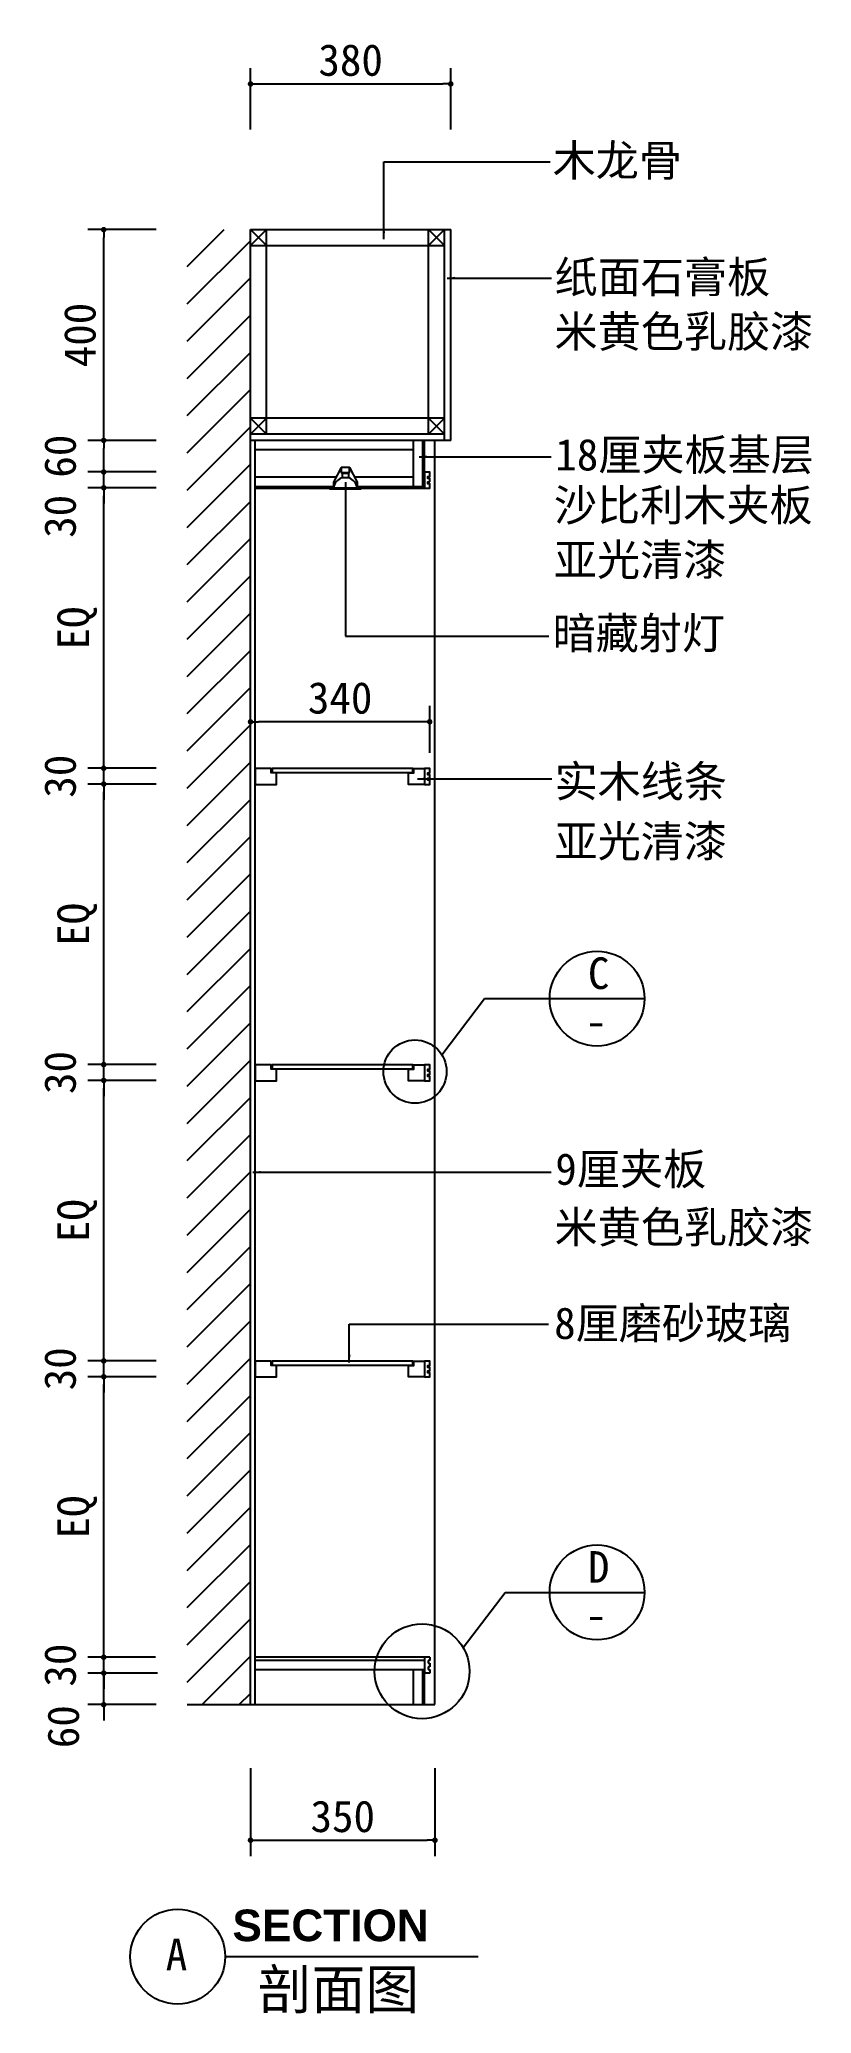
# Model space of a CAD drawing. Extents: x 4356 to 5821, y 3853 to 7601.
import ezdxf

# ---------------------------------------------------------------- set-up
doc = ezdxf.new("R2010")
doc.units = 0
doc.header["$MEASUREMENT"] = 0
doc.layers.get('0').update_dxf_attribs({"linetype": 'CONTINUOUS'})
doc.layers.get('DEFPOINTS').update_dxf_attribs({"color": 3, "linetype": 'CONTINUOUS'})
for name, color, linetype in [('2', 2, 'CONTINUOUS'), ('3', 3, 'CONTINUOUS'), ('4', 4, 'CONTINUOUS'), ('7', 7, 'CONTINUOUS'), ('BH', 3, 'CONTINUOUS'), ('DIM', 3, 'CONTINUOUS'), ('TEXT', 3, 'CONTINUOUS')]:
    doc.layers.add(name, color=color, linetype=linetype)
doc.styles.add('HT', font='swisseb.ttf')
doc.styles.add('HZ', font='')
doc.styles.get('HZ').set_extended_font_data('仿宋_GB2312')
doc.dimstyles.get("Standard").update_dxf_attribs({"dimscale": 30, "dimtxt": 2, "dimasz": 0.5, "dimexe": 1, "dimexo": 1, "dimgap": 0.5, "dimtad": 1, "dimdec": 0, "dimtxsty": 'HZ', "dimblk1": 'DOT', "dimblk2": 'DOT', "dimsah": 1, "dimcen": 0, "dimclrd": 256, "dimclre": 256, "dimclrt": 256, "dimazin": 3, "dimtfac": 0.5, "dimtdec": 4, "dimtmove": 0, "dimatfit": 3, "dimtolj": 1, "dimtzin": 0})

# ---------------------------------------------------------------- blocks, each defined once
blk = doc.blocks.new('_DOT')
at = {"color": 0, "linetype": 'BYBLOCK'}
blk.add_line((-0.35, 0), (-1, 0), dxfattribs=at)
at = {"color": 0, "linetype": 'BYBLOCK', "const_width": 0.35}
blk.add_lwpolyline([(-0.175, 0, 1), (0.175, 0, 1)], format="xyb", close=True, dxfattribs=at)
blk = doc.blocks.new('*D1')
at = {"linetype": 'BYBLOCK', "ltscale": 100}
for p, q in [((11089.9, 129), (11089.9, -37.6)), ((11439.9, 129), (11439.9, -37.6)), ((11104.9, -7.6), (11424.9, -7.6))]:
    blk.add_line(p, q, dxfattribs=at)
at = {"layer": 'DEFPOINTS', "color": 0, "linetype": 'BYBLOCK', "ltscale": 100}
for p in [(11089.9, 159), (11439.9, 159), (11439.9, -7.6)]:
    blk.add_point(p, dxfattribs=at)
at = {"linetype": 'BYBLOCK', "ltscale": 100, "xscale": 15, "yscale": 15, "zscale": 15, "rotation": 180}
blk.add_blockref('_DOT', (11089.9, -7.6), dxfattribs=at)
at = {"linetype": 'BYBLOCK', "ltscale": 100, "xscale": 15, "yscale": 15, "zscale": 15}
blk.add_blockref('_DOT', (11439.9, -7.6), dxfattribs=at)
at = {"linetype": 'BYBLOCK', "ltscale": 100, "insert": (11264.9, 37.4), "char_height": 60, "attachment_point": 5, "style": 'HZ'}
blk.add_mtext('\\A1;350', dxfattribs=at)
blk = doc.blocks.new('*D13')
at = {"linetype": 'BYBLOCK', "ltscale": 100}
for p, q in [((7129.6, 3049.8), (6999.8, 3049.8)), ((7029.8, 2664.8), (7029.8, 3034.8)), ((7129, 2649.8), (6999.8, 2649.8))]:
    blk.add_line(p, q, dxfattribs=at)
at = {"layer": 'DEFPOINTS', "color": 0, "linetype": 'BYBLOCK', "ltscale": 100}
for p in [(7029.8, 3049.8), (7159.6, 3049.8), (7159, 2649.8)]:
    blk.add_point(p, dxfattribs=at)
at = {"linetype": 'BYBLOCK', "ltscale": 100, "xscale": 15, "yscale": 15, "zscale": 15}
for p, rotation in [((7029.8, 3049.8), 90), ((7029.8, 2649.8), 270)]:
    blk.add_blockref('_DOT', p, dxfattribs=dict(at, rotation=rotation))
at = {"linetype": 'BYBLOCK', "ltscale": 100, "insert": (6984.8, 2849.8), "char_height": 60, "attachment_point": 5, "rotation": 90, "style": 'HZ'}
blk.add_mtext('\\A1;400', dxfattribs=at)
blk = doc.blocks.new('*D15')
at = {"linetype": 'BYBLOCK', "ltscale": 100}
for p, q in [((11089.9, 2056.8), (11089.9, 2145.6)), ((11429.9, 2056.8), (11429.9, 2145.6)), ((11414.9, 2115.6), (11104.9, 2115.6))]:
    blk.add_line(p, q, dxfattribs=at)
at = {"layer": 'DEFPOINTS', "color": 0, "linetype": 'BYBLOCK', "ltscale": 100}
for p in [(11089.9, 2115.6), (11089.9, 2026.8), (11429.9, 2026.8)]:
    blk.add_point(p, dxfattribs=at)
at = {"linetype": 'BYBLOCK', "ltscale": 100, "xscale": 15, "yscale": 15, "zscale": 15, "rotation": 180}
blk.add_blockref('_DOT', (11089.9, 2115.6), dxfattribs=at)
at = {"linetype": 'BYBLOCK', "ltscale": 100, "xscale": 15, "yscale": 15, "zscale": 15}
blk.add_blockref('_DOT', (11429.9, 2115.6), dxfattribs=at)
at = {"linetype": 'BYBLOCK', "ltscale": 100, "insert": (11259.9, 2160.6), "char_height": 60, "attachment_point": 5, "style": 'HZ'}
blk.add_mtext('\\A1;340', dxfattribs=at)
blk = doc.blocks.new('*D18')
at = {"linetype": 'BYBLOCK', "ltscale": 100}
for p, q in [((4576.9, 5624.7), (4447.6, 5624.7)), ((4477.6, 5107.2), (4477.6, 5609.7)), ((4576.9, 5092.2), (4447.6, 5092.2))]:
    blk.add_line(p, q, dxfattribs=at)
at = {"layer": 'DEFPOINTS', "color": 0, "linetype": 'BYBLOCK', "ltscale": 100}
for p in [(4477.6, 5624.7), (4606.9, 5624.7), (4606.9, 5092.2)]:
    blk.add_point(p, dxfattribs=at)
at = {"linetype": 'BYBLOCK', "ltscale": 100, "xscale": 15, "yscale": 15, "zscale": 15}
for p, rotation in [((4477.6, 5624.7), 90), ((4477.6, 5092.2), 270)]:
    blk.add_blockref('_DOT', p, dxfattribs=dict(at, rotation=rotation))
at = {"linetype": 'BYBLOCK', "ltscale": 100, "insert": (4427.4, 5358.5), "char_height": 60, "attachment_point": 5, "rotation": 90, "style": 'HZ'}
blk.add_mtext('\\A1;EQ', dxfattribs=at)
blk = doc.blocks.new('*D19')
at = {"linetype": 'BYBLOCK', "ltscale": 100}
for p, q in [((4576.9, 5062.2), (4447.6, 5062.2)), ((4477.6, 4544.7), (4477.6, 5047.2)), ((4575.8, 4529.7), (4447.6, 4529.7))]:
    blk.add_line(p, q, dxfattribs=at)
at = {"layer": 'DEFPOINTS', "color": 0, "linetype": 'BYBLOCK', "ltscale": 100}
for p in [(4477.6, 5062.2), (4606.9, 5062.2), (4605.8, 4529.7)]:
    blk.add_point(p, dxfattribs=at)
at = {"linetype": 'BYBLOCK', "ltscale": 100, "xscale": 15, "yscale": 15, "zscale": 15}
for p, rotation in [((4477.6, 5062.2), 90), ((4477.6, 4529.7), 270)]:
    blk.add_blockref('_DOT', p, dxfattribs=dict(at, rotation=rotation))
at = {"linetype": 'BYBLOCK', "ltscale": 100, "insert": (4427.4, 4796), "char_height": 60, "attachment_point": 5, "rotation": 90, "style": 'HZ'}
blk.add_mtext('\\A1;EQ', dxfattribs=at)
blk = doc.blocks.new('*D4')
at = {"linetype": 'BYBLOCK', "ltscale": 100}
for p, q in [((7029.8, 324.7), (7029.8, 339.7)), ((7132.1, 309.7), (6999.8, 309.7)), ((7029.8, 249.8), (7029.8, 309.7)), ((7029.8, 249.8), (7029.8, 309.7)), ((7129.1, 249.8), (6999.8, 249.8)), ((7029.8, 234.8), (7029.8, 219.8))]:
    blk.add_line(p, q, dxfattribs=at)
at = {"layer": 'DEFPOINTS', "color": 0, "linetype": 'BYBLOCK', "ltscale": 100}
for p in [(7029.8, 309.7), (7162.1, 309.7), (7159.1, 249.8)]:
    blk.add_point(p, dxfattribs=at)
at = {"linetype": 'BYBLOCK', "ltscale": 100, "xscale": 15, "yscale": 15, "zscale": 15}
for p, rotation in [((7029.8, 309.7), 270), ((7029.8, 249.8), 90)]:
    blk.add_blockref('_DOT', p, dxfattribs=dict(at, rotation=rotation))
at = {"linetype": 'BYBLOCK', "ltscale": 100, "insert": (6953.3, 208), "char_height": 60, "attachment_point": 5, "rotation": 90, "style": 'HZ'}
blk.add_mtext('\\A1;60', dxfattribs=at)
blk = doc.blocks.new('*D3')
at = {"linetype": 'BYBLOCK', "ltscale": 100}
for p, q in [((7098, 339.8), (6999.8, 339.8)), ((7029.8, 354.8), (7029.8, 369.8)), ((7029.8, 309.7), (7029.8, 339.8)), ((7029.8, 309.7), (7029.8, 339.8)), ((7102.1, 309.7), (6999.8, 309.7)), ((7029.8, 294.7), (7029.8, 279.7))]:
    blk.add_line(p, q, dxfattribs=at)
at = {"layer": 'DEFPOINTS', "color": 0, "linetype": 'BYBLOCK', "ltscale": 100}
for p in [(7029.8, 339.8), (7128, 339.8), (7132.1, 309.7)]:
    blk.add_point(p, dxfattribs=at)
at = {"linetype": 'BYBLOCK', "ltscale": 100, "xscale": 15, "yscale": 15, "zscale": 15}
for p, rotation in [((7029.8, 339.8), 270), ((7029.8, 309.7), 90)]:
    blk.add_blockref('_DOT', p, dxfattribs=dict(at, rotation=rotation))
at = {"linetype": 'BYBLOCK', "ltscale": 100, "insert": (6947.3, 324.8), "char_height": 60, "attachment_point": 5, "rotation": 90, "style": 'HZ'}
blk.add_mtext('\\A1;30', dxfattribs=at)
blk = doc.blocks.new('*D5')
at = {"linetype": 'BYBLOCK', "ltscale": 100}
for p, q in [((7129.1, 902.3), (6999.8, 902.3)), ((7029.8, 917.3), (7029.8, 932.3)), ((7029.8, 872.3), (7029.8, 902.3)), ((7029.8, 872.3), (7029.8, 902.3)), ((7129.1, 872.3), (6999.8, 872.3)), ((7029.8, 857.3), (7029.8, 842.3))]:
    blk.add_line(p, q, dxfattribs=at)
at = {"layer": 'DEFPOINTS', "color": 0, "linetype": 'BYBLOCK', "ltscale": 100}
for p in [(7029.8, 902.3), (7159.1, 902.3), (7159.1, 872.3)]:
    blk.add_point(p, dxfattribs=at)
at = {"linetype": 'BYBLOCK', "ltscale": 100, "xscale": 15, "yscale": 15, "zscale": 15}
for p, rotation in [((7029.8, 902.3), 270), ((7029.8, 872.3), 90)]:
    blk.add_blockref('_DOT', p, dxfattribs=dict(at, rotation=rotation))
at = {"linetype": 'BYBLOCK', "ltscale": 100, "insert": (6947.3, 887.3), "char_height": 60, "attachment_point": 5, "rotation": 90, "style": 'HZ'}
blk.add_mtext('\\A1;30', dxfattribs=at)
blk = doc.blocks.new('*D9')
at = {"linetype": 'BYBLOCK', "ltscale": 100}
for p, q in [((7129.1, 2027.3), (6999.8, 2027.3)), ((7029.8, 2042.3), (7029.8, 2057.3)), ((7029.8, 1997.3), (7029.8, 2027.3)), ((7029.8, 1997.3), (7029.8, 2027.3)), ((7129.1, 1997.3), (6999.8, 1997.3)), ((7029.8, 1982.3), (7029.8, 1967.3))]:
    blk.add_line(p, q, dxfattribs=at)
at = {"layer": 'DEFPOINTS', "color": 0, "linetype": 'BYBLOCK', "ltscale": 100}
for p in [(7029.8, 2027.3), (7159.1, 2027.3), (7159.1, 1997.3)]:
    blk.add_point(p, dxfattribs=at)
at = {"linetype": 'BYBLOCK', "ltscale": 100, "xscale": 15, "yscale": 15, "zscale": 15}
for p, rotation in [((7029.8, 2027.3), 270), ((7029.8, 1997.3), 90)]:
    blk.add_blockref('_DOT', p, dxfattribs=dict(at, rotation=rotation))
at = {"linetype": 'BYBLOCK', "ltscale": 100, "insert": (6947.3, 2012.3), "char_height": 60, "attachment_point": 5, "rotation": 90, "style": 'HZ'}
blk.add_mtext('\\A1;30', dxfattribs=at)
blk = doc.blocks.new('*D16')
at = {"linetype": 'BYBLOCK', "ltscale": 100}
for p, q in [((4576.9, 6749.7), (4447.6, 6749.7)), ((4477.6, 6232.2), (4477.6, 6734.7)), ((4576.9, 6217.2), (4447.6, 6217.2))]:
    blk.add_line(p, q, dxfattribs=at)
at = {"layer": 'DEFPOINTS', "color": 0, "linetype": 'BYBLOCK', "ltscale": 100}
for p in [(4477.6, 6749.7), (4606.9, 6749.7), (4606.9, 6217.2)]:
    blk.add_point(p, dxfattribs=at)
at = {"linetype": 'BYBLOCK', "ltscale": 100, "xscale": 15, "yscale": 15, "zscale": 15}
for p, rotation in [((4477.6, 6749.7), 90), ((4477.6, 6217.2), 270)]:
    blk.add_blockref('_DOT', p, dxfattribs=dict(at, rotation=rotation))
at = {"linetype": 'BYBLOCK', "ltscale": 100, "insert": (4427.4, 6483.5), "char_height": 60, "attachment_point": 5, "rotation": 90, "style": 'HZ'}
blk.add_mtext('\\A1;EQ', dxfattribs=at)
blk = doc.blocks.new('*D17')
at = {"linetype": 'BYBLOCK', "ltscale": 100}
for p, q in [((4576.9, 6187.2), (4447.6, 6187.2)), ((4477.6, 5669.7), (4477.6, 6172.2)), ((4576.9, 5654.7), (4447.6, 5654.7))]:
    blk.add_line(p, q, dxfattribs=at)
at = {"layer": 'DEFPOINTS', "color": 0, "linetype": 'BYBLOCK', "ltscale": 100}
for p in [(4477.6, 6187.2), (4606.9, 6187.2), (4606.9, 5654.7)]:
    blk.add_point(p, dxfattribs=at)
at = {"linetype": 'BYBLOCK', "ltscale": 100, "xscale": 15, "yscale": 15, "zscale": 15}
for p, rotation in [((4477.6, 6187.2), 90), ((4477.6, 5654.7), 270)]:
    blk.add_blockref('_DOT', p, dxfattribs=dict(at, rotation=rotation))
at = {"linetype": 'BYBLOCK', "ltscale": 100, "insert": (4427.4, 5921), "char_height": 60, "attachment_point": 5, "rotation": 90, "style": 'HZ'}
blk.add_mtext('\\A1;EQ', dxfattribs=at)
blk = doc.blocks.new('*D7')
at = {"linetype": 'BYBLOCK', "ltscale": 100}
for p, q in [((7129.1, 1464.8), (6999.8, 1464.8)), ((7029.8, 1479.8), (7029.8, 1494.8)), ((7029.8, 1434.8), (7029.8, 1464.8)), ((7029.8, 1434.8), (7029.8, 1464.8)), ((7129.1, 1434.8), (6999.8, 1434.8)), ((7029.8, 1419.8), (7029.8, 1404.8))]:
    blk.add_line(p, q, dxfattribs=at)
at = {"layer": 'DEFPOINTS', "color": 0, "linetype": 'BYBLOCK', "ltscale": 100}
for p in [(7029.8, 1464.8), (7159.1, 1464.8), (7159.1, 1434.8)]:
    blk.add_point(p, dxfattribs=at)
at = {"linetype": 'BYBLOCK', "ltscale": 100, "xscale": 15, "yscale": 15, "zscale": 15}
for p, rotation in [((7029.8, 1464.8), 270), ((7029.8, 1434.8), 90)]:
    blk.add_blockref('_DOT', p, dxfattribs=dict(at, rotation=rotation))
at = {"linetype": 'BYBLOCK', "ltscale": 100, "insert": (6947.3, 1449.8), "char_height": 60, "attachment_point": 5, "rotation": 90, "style": 'HZ'}
blk.add_mtext('\\A1;30', dxfattribs=at)
blk = doc.blocks.new('*D11')
at = {"linetype": 'BYBLOCK', "ltscale": 100}
for p, q in [((7129.1, 2589.8), (6999.8, 2589.8)), ((7029.8, 2604.8), (7029.8, 2619.8)), ((7029.8, 2559.8), (7029.8, 2589.8)), ((7029.8, 2559.8), (7029.8, 2589.8)), ((7129.1, 2559.8), (6999.8, 2559.8)), ((7029.8, 2544.8), (7029.8, 2529.8))]:
    blk.add_line(p, q, dxfattribs=at)
at = {"layer": 'DEFPOINTS', "color": 0, "linetype": 'BYBLOCK', "ltscale": 100}
for p in [(7029.8, 2589.8), (7159.1, 2589.8), (7159.1, 2559.8)]:
    blk.add_point(p, dxfattribs=at)
at = {"linetype": 'BYBLOCK', "ltscale": 100, "xscale": 15, "yscale": 15, "zscale": 15}
for p, rotation in [((7029.8, 2589.8), 270), ((7029.8, 2559.8), 90)]:
    blk.add_blockref('_DOT', p, dxfattribs=dict(at, rotation=rotation))
at = {"linetype": 'BYBLOCK', "ltscale": 100, "insert": (6947.3, 2505.6), "char_height": 60, "attachment_point": 5, "rotation": 90, "style": 'HZ'}
blk.add_mtext('\\A1;30', dxfattribs=at)
blk = doc.blocks.new('*D12')
at = {"linetype": 'BYBLOCK', "ltscale": 100}
for p, q in [((7129, 2649.8), (6999.8, 2649.8)), ((7029.8, 2604.8), (7029.8, 2634.8)), ((7129.1, 2589.8), (6999.8, 2589.8))]:
    blk.add_line(p, q, dxfattribs=at)
at = {"layer": 'DEFPOINTS', "color": 0, "linetype": 'BYBLOCK', "ltscale": 100}
for p in [(7029.8, 2649.8), (7159, 2649.8), (7159.1, 2589.8)]:
    blk.add_point(p, dxfattribs=at)
at = {"linetype": 'BYBLOCK', "ltscale": 100, "xscale": 15, "yscale": 15, "zscale": 15}
for p, rotation in [((7029.8, 2649.8), 90), ((7029.8, 2589.8), 270)]:
    blk.add_blockref('_DOT', p, dxfattribs=dict(at, rotation=rotation))
at = {"linetype": 'BYBLOCK', "ltscale": 100, "insert": (6947.3, 2619.8), "char_height": 60, "attachment_point": 5, "rotation": 90, "style": 'HZ'}
blk.add_mtext('\\A1;60', dxfattribs=at)
blk = doc.blocks.new('*D2')
at = {"linetype": 'BYBLOCK', "ltscale": 100}
for p, q in [((11089.9, 3114.9), (11089.9, 3231.4)), ((11469.9, 3114.9), (11469.9, 3231.4)), ((11104.9, 3201.4), (11454.9, 3201.4))]:
    blk.add_line(p, q, dxfattribs=at)
at = {"layer": 'DEFPOINTS', "color": 0, "linetype": 'BYBLOCK', "ltscale": 100}
for p in [(11469.9, 3201.4), (11089.9, 3084.9), (11469.9, 3084.9)]:
    blk.add_point(p, dxfattribs=at)
at = {"linetype": 'BYBLOCK', "ltscale": 100, "xscale": 15, "yscale": 15, "zscale": 15, "rotation": 180}
blk.add_blockref('_DOT', (11089.9, 3201.4), dxfattribs=at)
at = {"linetype": 'BYBLOCK', "ltscale": 100, "xscale": 15, "yscale": 15, "zscale": 15}
blk.add_blockref('_DOT', (11469.9, 3201.4), dxfattribs=at)
at = {"linetype": 'BYBLOCK', "ltscale": 100, "insert": (11279.9, 3246.4), "char_height": 60, "attachment_point": 5, "style": 'HZ'}
blk.add_mtext('\\A1;380', dxfattribs=at)

msp = doc.modelspace()

# ---------------------------------------------------------------- hatches: boundary and pattern name
at = {"layer": 'BH', "ltscale": 100}
h = msp.add_hatch(dxfattribs=at)
h.set_pattern_fill('ANSI31', color=256, scale=400, style=0)
h.set_pattern_definition([(45, (-6333.72, 4189.896), (-35.35534, 35.35534), [])])
h.paths.add_polyline_path([(4756.2, 7239.7), (4636.2, 7239.7), (4636.2, 4439.7), (4756.2, 4439.7)])

# ---------------------------------------------------------------- linework, layer by layer
at = {"layer": '2'}
msp.add_line((4756.2, 4439.7), (4756.2, 7239.7), dxfattribs=at)
at = {"layer": '2', "color": 1}
msp.add_line((4636.2, 4439.7), (5106.2, 4439.7), dxfattribs=at)
at = {"layer": '3', "ltscale": 100}
for p, q in [((4756.2, 7239.7), (4786.2, 7209.7)), ((4786.2, 7239.7), (4756.2, 7209.7)), ((5124.2, 7239.7), (5094.2, 7209.7)), ((5094.2, 7239.7), (5124.2, 7209.7)), ((4786.2, 6881.7), (4756.2, 6851.7)), ((4756.2, 6881.7), (4786.2, 6851.7)), ((5124.2, 6881.7), (5094.2, 6851.7)), ((5094.2, 6881.7), (5124.2, 6851.7))]:
    msp.add_line(p, q, dxfattribs=at)
at = {"layer": '3'}
for p, q in [((4928.2, 6788.2), (4913.6, 6760.5)), ((4944.1, 6788.2), (4958.6, 6760.5)), ((4913.6, 6760.5), (4913.6, 6747.8)), ((4913.6, 6749.3), (4958.6, 6749.3)), ((4929.8, 6776.6), (4929.8, 6768.5)), ((4942.5, 6776.6), (4929.8, 6776.6)), ((4929.8, 6769.5), (4942.5, 6769.5)), ((4931.8, 6779), (4931.8, 6776.6)), ((4933.3, 6779), (4933.3, 6776.6)), ((4939, 6779), (4939, 6776.6)), ((4940.5, 6779), (4940.5, 6776.6)), ((4942.5, 6768.5), (4942.5, 6776.6)), ((4958.6, 6760.5), (4958.6, 6747.8))]:
    msp.add_line(p, q, dxfattribs=at)
msp.add_lwpolyline([(4928.2, 6788.2), (4928.2, 6779), (4944.1, 6779), (4944.1, 6788.2)], close=True, dxfattribs=at)
for centre, radius in [((5068.3, 5641.5), 60), ((5081.7, 4503), 90)]:
    msp.add_circle(centre, radius, dxfattribs=at)
for start, end in [(106.3858, 173.7911), (6.2089, 73.6142)]:
    msp.add_arc((4936.1, 6746.8), 22.6, start, end, dxfattribs=at)
at = {"layer": '4'}
for p, q in [((4756.2, 7239.7), (5136.2, 7239.7)), ((5136.2, 6839.7), (5136.2, 7239.7)), ((5136.2, 6839.7), (4756.2, 6839.7)), ((4765.2, 4439.7), (4765.2, 6839.7)), ((5096.2, 4529.7), (4765.2, 4529.7)), ((5086.2, 4505.7), (4765.2, 4505.7)), ((5065.2, 4439.7), (5065.2, 4505.7)), ((5086.2, 4439.7), (5086.2, 4505.7))]:
    msp.add_line(p, q, dxfattribs=at)
at = {"layer": '4', "ltscale": 100}
msp.add_line((5086.2, 6779.2), (5086.2, 6839.7), dxfattribs=at)
at = {"layer": '4', "color": 4}
for p, q in [((4906.1, 6749.3), (4906.1, 6747.8)), ((4906.1, 6747.8), (4913.6, 6747.8)), ((4913.6, 6747.8), (4958.6, 6747.8)), ((4958.6, 6747.8), (4966.1, 6747.8)), ((4966.1, 6749.3), (4966.1, 6747.8))]:
    msp.add_line(p, q, dxfattribs=at)
at = {"layer": '4'}
for points in [[(4765.2, 6749.2), (5086.2, 6749.2)], [(4795.2, 6216.7), (4765.2, 6216.7), (4765.2, 6186.7), (4805.2, 6186.7), (4805.2, 6208.7), (4795.2, 6208.7), (4795.2, 6216.7), (4795.2, 6208.7)], [(4795.2, 5654.2), (4765.2, 5654.2), (4765.2, 5624.2), (4805.2, 5624.2), (4805.2, 5646.2), (4795.2, 5646.2), (4795.2, 5654.2), (4795.2, 5646.2)], [(4795.2, 5091.7), (4765.2, 5091.7), (4765.2, 5061.7), (4805.2, 5061.7), (4805.2, 5083.7), (4795.2, 5083.7), (4795.2, 5091.7), (4795.2, 5083.7)]]:
    msp.add_lwpolyline(points, dxfattribs=at)
at = {"layer": '4', "ltscale": 100}
for points in [[(5086.2, 6186.7), (5056.2, 6186.7), (5056.2, 6208.7), (5066.2, 6208.7), (5066.2, 6216.7), (5086.2, 6216.7)], [(5086.2, 5624.2), (5056.2, 5624.2), (5056.2, 5646.2), (5066.2, 5646.2), (5066.2, 5654.2), (5086.2, 5654.2)], [(5086.2, 5061.7), (5056.2, 5061.7), (5056.2, 5083.7), (5066.2, 5083.7), (5066.2, 5091.7), (5086.2, 5091.7)]]:
    msp.add_lwpolyline(points, dxfattribs=at)
at = {"layer": '7'}
for p, q in [((4786.2, 6851.7), (4786.2, 7239.7)), ((5094.2, 6851.7), (5094.2, 7239.7)), ((5124.2, 6839.7), (5124.2, 7239.7)), ((4756.2, 7209.7), (5124.2, 7209.7)), ((5124.2, 6881.7), (4756.2, 6881.7)), ((5124.2, 6851.7), (4756.2, 6851.7)), ((5106.2, 4439.7), (5106.2, 6839.7)), ((5063.9, 6216.7), (4797.3, 6216.7)), ((5063.9, 6208.7), (4797.3, 6208.7)), ((5063.9, 5654.2), (4797.3, 5654.2)), ((5063.9, 5646.2), (4797.3, 5646.2)), ((5063.9, 5091.7), (4797.3, 5091.7)), ((5063.9, 5083.7), (4797.3, 5083.7)), ((5086.2, 4523.7), (4765.2, 4523.7)), ((5083.2, 4439.7), (5083.2, 4505.7)), ((5086.2, 4529.7), (5086.2, 4499.7)), ((5093.2, 4523.2), (5093.2, 4518.2)), ((5096.2, 4523.2), (5093.2, 4523.2)), ((5093.2, 4518.2), (5096.2, 4518.2)), ((5093.2, 4511.2), (5093.2, 4506.2)), ((5096.2, 4511.2), (5093.2, 4511.2)), ((5093.2, 4506.2), (5096.2, 4506.2)), ((5096.2, 4529.7), (5096.2, 4523.2)), ((5096.2, 4518.2), (5096.2, 4511.2)), ((5096.2, 4506.2), (5096.2, 4499.7))]:
    msp.add_line(p, q, dxfattribs=at)
at = {"layer": '7', "ltscale": 100}
for p, q in [((5065.2, 6821.7), (4765.2, 6821.7)), ((5065.2, 6752.2), (5065.2, 6839.7)), ((5083.2, 6752.2), (5083.2, 6839.7)), ((4797.3, 6216.7), (4797.3, 6208.7)), ((4797.3, 5654.2), (4797.3, 5646.2)), ((4797.3, 5091.7), (4797.3, 5083.7)), ((5096.2, 4499.7), (5086.2, 4499.7))]:
    msp.add_line(p, q, dxfattribs=at)
at = {"layer": '7'}
for points in [[(4765.2, 6770.2), (4918.7, 6770.2)], [(4765.2, 6752.2), (4913.6, 6752.2)], [(4953.6, 6770.2), (5065.2, 6770.2)], [(4958.6, 6752.2), (5086.2, 6752.2)], [(5063.9, 6208.7), (5063.9, 6216.7), (4797.3, 6216.7)], [(5063.9, 5646.2), (5063.9, 5654.2), (4797.3, 5654.2)], [(5063.9, 5083.7), (5063.9, 5091.7), (4797.3, 5091.7)]]:
    msp.add_lwpolyline(points, dxfattribs=at)
at = {"layer": '7', "ltscale": 100}
msp.add_lwpolyline([(5096.2, 6761), (5096.2, 6767.4), (5092.6, 6767.4), (5092.6, 6771), (5096.2, 6771), (5096.2, 6779.2), (5086.2, 6779.2), (5086.2, 6749.2), (5096.2, 6749.2), (5096.2, 6757.4), (5092.6, 6757.4), (5092.6, 6761)], close=True, dxfattribs=at)
at = {"layer": '7'}
for points in [[(5086.2, 6186.7), (5096.2, 6186.7), (5096.2, 6194.9), (5092.6, 6194.9), (5092.6, 6198.5), (5096.2, 6198.5), (5096.2, 6204.9), (5092.6, 6204.9), (5092.6, 6208.5), (5096.2, 6208.5), (5096.2, 6216.7), (5086.2, 6216.7), (5086.2, 6186.7)], [(5086.2, 5624.2), (5096.2, 5624.2), (5096.2, 5632.4), (5092.6, 5632.4), (5092.6, 5636), (5096.2, 5636), (5096.2, 5642.4), (5092.6, 5642.4), (5092.6, 5646), (5096.2, 5646), (5096.2, 5654.2), (5086.2, 5654.2), (5086.2, 5624.2)], [(5086.2, 5061.7), (5096.2, 5061.7), (5096.2, 5069.9), (5092.6, 5069.9), (5092.6, 5073.5), (5096.2, 5073.5), (5096.2, 5079.9), (5092.6, 5079.9), (5092.6, 5083.5), (5096.2, 5083.5), (5096.2, 5091.7), (5086.2, 5091.7), (5086.2, 5061.7)]]:
    msp.add_lwpolyline(points, close=True, dxfattribs=at)
at = {"layer": 'TEXT', "ltscale": 100}
for p, q in [((5119.2, 5673.3), (5200.3, 5779.9)), ((5200.3, 5779.9), (5414, 5779.9)), ((5323.9, 5779.9), (5503.9, 5779.9)), ((5414, 5779.9), (5414, 5779.9)), ((5159.7, 4548), (5239.5, 4652.8)), ((5239.5, 4652.8), (5414, 4652.8)), ((5323.9, 4652.8), (5503.9, 4652.8)), ((5414, 4652.8), (5414, 4652.8))]:
    msp.add_line(p, q, dxfattribs=at)
at = {"layer": 'TEXT', "color": 6}
msp.add_line((4708, 3961.3), (5188, 3961.3), dxfattribs=at)
at = {"layer": 'TEXT'}
for centre in [(5413.9, 5779.9), (5413.9, 4652.8)]:
    msp.add_circle(centre, 90, dxfattribs=at)
at = {"layer": 'TEXT', "color": 6}
msp.add_circle((4618, 3961.3), 90, dxfattribs=at)

# ---------------------------------------------------------------- texts
at = {"layer": 'TEXT', "style": 'HZ'}
for s, p in [('木龙骨', (5329.5, 7341)), ('纸面石膏板', (5333.2, 7119.8)), ('米黄色乳胶漆', (5333.2, 7016.3)), ('18厘夹板基层', (5334.6, 6782.6)), ('沙比利木夹板', (5331.9, 6686.8)), ('亚光清漆', (5331.9, 6583)), ('暗藏射灯', (5329.4, 6443.9)), ('实木线条', (5333.1, 6162.5)), ('亚光清漆', (5333.1, 6048.7)), ('C', (5396.5, 5798.2)), ('-', (5391.9, 5707.1)), ('9厘夹板', (5334.6, 5426.5)), ('米黄色乳胶漆', (5333.2, 5316.1)), ('8厘磨砂玻璃', (5332.4, 5133.9)), ('D', (5396.5, 4671.1)), ('-', (5391.9, 4580))]:
    msp.add_text(s, height=60, dxfattribs=at).set_placement(p)
at = {"layer": 'TEXT', "linetype": 'BYBLOCK'}
for s, height, style, p in [('SECTION', 60, 'HT', (4721.9, 3990.7)), ('A', 60, 'HZ', (4595.3, 3935.6)), ('剖面图', 75, 'HZ', (4769.5, 3861.6))]:
    msp.add_text(s, height=height, dxfattribs=dict(at, style=style)).set_placement(p)

# ---------------------------------------------------------------- dimensions: what is measured, and where the dimension line sits
at = {"layer": 'DIM'}
for base, p1, p2, picture, middle, set_off in [((5136.2, 7516.3), (4756.2, 7399.8), (5136.2, 7399.8), '*D2', (4946.2, 7561.3), (-6333.7, 4314.9)), ((5106.2, 4182.3), (4756.2, 4348.9), (5106.2, 4348.9), '*D1', (4931.2, 4227.3), (-6333.7, 4189.9))]:
    dim = msp.add_linear_dim(base=base, p1=p1, p2=p2, dimstyle='STANDARD', override={"dimscale": 30, "dimtxt": 2, "dimasz": 0.5, "dimexe": 1, "dimexo": 1, "dimgap": 0.5, "dimtad": 1, "dimtih": 0, "dimtoh": 0, "dimdec": 0, "dimzin": 8, "dimtxsty": 'HZ', "dimblk1": 'DOT', "dimblk2": 'DOT', "dimsah": 1, "dimcen": 0, "dimclrd": 256, "dimclre": 256, "dimclrt": 256, "dimtfac": 0.5, "dimtofl": 1}, dxfattribs=at)
    dim.commit()
    dim.dimension.update_dxf_attribs({"geometry": picture, "text_midpoint": middle, "insert": set_off})
for base, p1, p2, picture, middle in [((4477.6, 7239.7), (4606.7, 6839.7), (4607.4, 7239.7), '*D13', (4432.6, 7039.7)), ((4477.6, 6839.7), (4606.9, 6779.7), (4606.7, 6839.7), '*D12', (4395.1, 6809.7)), ((4477.6, 6217.2), (4606.9, 6187.2), (4606.9, 6217.2), '*D9', (4395.1, 6202.2)), ((4477.6, 5654.7), (4606.9, 5624.7), (4606.9, 5654.7), '*D7', (4395.1, 5639.7)), ((4477.6, 5092.2), (4606.9, 5062.2), (4606.9, 5092.2), '*D5', (4395.1, 5077.2))]:
    dim = msp.add_linear_dim(base=base, p1=p1, p2=p2, angle=90, dimstyle='STANDARD', override={"dimscale": 30, "dimtxt": 2, "dimasz": 0.5, "dimexe": 1, "dimexo": 1, "dimgap": 0.5, "dimtad": 1, "dimtih": 0, "dimtoh": 0, "dimdec": 0, "dimzin": 8, "dimtxsty": 'HZ', "dimblk1": 'DOT', "dimblk2": 'DOT', "dimsah": 1, "dimcen": 0, "dimclrd": 256, "dimclre": 256, "dimclrt": 256, "dimtfac": 0.5, "dimtofl": 1}, dxfattribs=at)
    dim.commit()
    dim.dimension.update_dxf_attribs({"geometry": picture, "text_midpoint": middle, "insert": (-2552.2, 4189.9)})
for base, p1, p2, picture, middle in [((4477.6, 6779.7), (4606.9, 6749.7), (4606.9, 6779.7), '*D11', (4395.1, 6695.5)), ((4477.6, 4499.6), (4606.9, 4439.7), (4609.8, 4499.6), '*D4', (4401.1, 4397.9))]:
    dim = msp.add_linear_dim(base=base, p1=p1, p2=p2, angle=90, dimstyle='STANDARD', override={"dimscale": 30, "dimtxt": 2, "dimasz": 0.5, "dimexe": 1, "dimexo": 1, "dimgap": 0.5, "dimtad": 1, "dimtih": 0, "dimtoh": 0, "dimdec": 0, "dimzin": 8, "dimtxsty": 'HZ', "dimblk1": 'DOT', "dimblk2": 'DOT', "dimsah": 1, "dimcen": 0, "dimclrd": 256, "dimclre": 256, "dimclrt": 256, "dimtfac": 0.5, "dimtofl": 1}, dxfattribs=at)
    dim.commit()
    dim.dimension.update_dxf_attribs({"geometry": picture, "text_midpoint": middle, "dimtype": 128, "insert": (-2552.2, 4189.9)})
for base, p1, p2, picture, middle in [((4477.6, 6749.7), (4606.9, 6217.2), (4606.9, 6749.7), '*D16', (4427.4, 6483.5)), ((4477.6, 6187.2), (4606.9, 5654.7), (4606.9, 6187.2), '*D17', (4427.4, 5921)), ((4477.6, 5624.7), (4606.9, 5092.2), (4606.9, 5624.7), '*D18', (4427.4, 5358.5)), ((4477.6, 5062.2), (4605.8, 4529.7), (4606.9, 5062.2), '*D19', (4427.4, 4796))]:
    dim = msp.add_linear_dim(base=base, p1=p1, p2=p2, angle=90, text='EQ', dimstyle='STANDARD', override={"dimscale": 30, "dimtxt": 2, "dimasz": 0.5, "dimexe": 1, "dimexo": 1, "dimgap": 0.5, "dimtad": 1, "dimtih": 0, "dimtoh": 0, "dimdec": 0, "dimzin": 8, "dimtxsty": 'HZ', "dimblk1": 'DOT', "dimblk2": 'DOT', "dimsah": 1, "dimcen": 0, "dimclrd": 256, "dimclre": 256, "dimclrt": 256, "dimtfac": 0.5, "dimtofl": 1}, dxfattribs=at)
    dim.commit()
    dim.dimension.update_dxf_attribs({"geometry": picture, "text_midpoint": middle})
at = {"layer": 'DIM', "ltscale": 100}
dim = msp.add_linear_dim(base=(4756.2, 6305.5), p1=(5096.2, 6216.7), p2=(4756.2, 6216.7), dimstyle='STANDARD', dxfattribs=at)
dim.commit()
dim.dimension.update_dxf_attribs({"geometry": '*D15', "text_midpoint": (4926.2, 6350.5), "insert": (-6333.7, 4189.9)})
dim = msp.add_linear_dim(base=(4477.6, 4529.7), p1=(4579.8, 4499.6), p2=(4575.8, 4529.7), angle=90, dimstyle='STANDARD', dxfattribs=at)
dim.commit()
dim.dimension.update_dxf_attribs({"geometry": '*D3', "text_midpoint": (4395.1, 4514.7), "insert": (-2552.2, 4189.9)})

# ---------------------------------------------------------------- leaders
at = {"layer": 'TEXT', "ltscale": 100}
for points in [[(5009.2, 7221.7), (5009.2, 7368.6), (5325.1, 7368.6)], [(5129.2, 7147.8), (5327.2, 7147.8)], [(5076, 6808.4), (5327, 6808.4)], [(4936.2, 6760.3), (4936.2, 6468.3), (5322, 6468.3)], [(5073.1, 6197.4), (5328.2, 6197.4)], [(4760.6, 5450.4), (5327, 5450.4)], [(4943.6, 5089), (4943.6, 5162.2), (5321.4, 5162.2)]]:
    msp.add_leader(points, dimstyle='STANDARD', dxfattribs=at)

doc.saveas('drawing.dxf')
